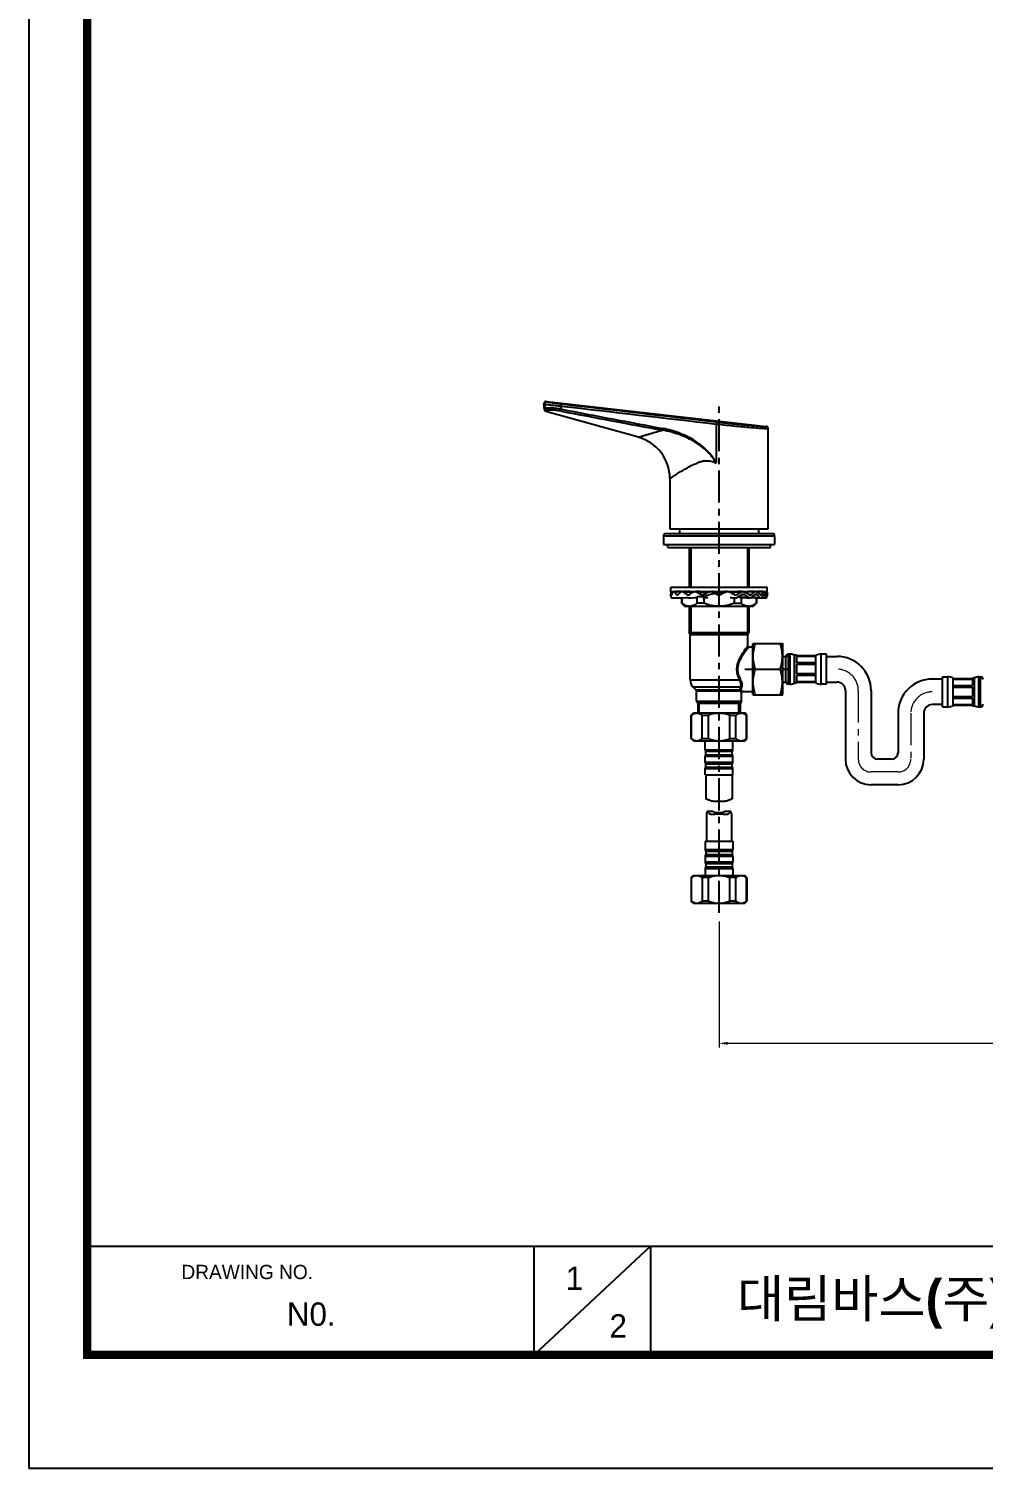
# Model space of a CAD drawing. Extents: x 0 to 1693, y 0 to 1240.
# Drawn here: x 0 to 446, y 0 to 673 of the extents above; entities that cross this region are included whole.
import ezdxf

# ---------------------------------------------------------------- set-up
doc = ezdxf.new("R2010")
doc.units = 0
doc.header["$LTSCALE"] = 40
doc.header["$MEASUREMENT"] = 0
doc.header["$PDMODE"] = 3
doc.header["$PDSIZE"] = -10
doc.linetypes.add('CENTER', pattern=[0.6, 0.375, -0.075, 0.075, -0.075])
doc.layers.get('0').update_dxf_attribs({"linetype": 'CONTINUOUS'})
doc.layers.get('DEFPOINTS').update_dxf_attribs({"linetype": 'CONTINUOUS'})
for name, color, linetype in [('DEF_LAYER_ASSEM_MEMBER', 7, 'CONTINUOUS'), ('DEF_LAYER_AXIS', 7, 'CONTINUOUS'), ('DEFAULT_1', 7, 'CENTER')]:
    doc.layers.add(name, color=color, linetype=linetype)
doc.styles.add('Daelim Dimension', font='')
doc.styles.get('Daelim Dimension').set_extended_font_data('나눔고딕')
doc.dimstyles.new('DEFAULT', dxfattribs={"dimscale": 2, "dimtxt": 2, "dimasz": 2, "dimexe": 0, "dimexo": 2, "dimgap": 1, "dimtad": 1, "dimdec": 1, "dimzin": 9, "dimdsep": 46, "dimtxsty": 'Daelim Dimension', "dimcen": 0.5, "dimclrd": 252, "dimclre": 252, "dimclrt": 3, "dimadec": 1, "dimazin": 0, "dimtfac": 1, "dimtdec": 1, "dimtix": 1, "dimtmove": 0, "dimatfit": 3, "dimfxl": 1, "dimtolj": 1, "dimtzin": 1, "dimlwd": 9, "dimlwe": 9, "dimarcsym": 0})

# ---------------------------------------------------------------- blocks, each defined once
blk = doc.blocks.new('*D4')
at = {"color": 5, "lineweight": 9, "ltscale": 0.5, "transparency": 16777216}
for p, q in [((322.69, 255.81), (322.69, 196.8)), ((642.69, 253.19), (642.69, 196.8)), ((326.69, 198.8), (638.69, 198.8))]:
    blk.add_line(p, q, dxfattribs=at)
at = {"color": 5, "ltscale": 0.5, "transparency": 16777216}
for points in [[(326.69, 199.47), (326.69, 198.13), (322.69, 198.8)], [(638.69, 199.47), (638.69, 198.13), (642.69, 198.8)]]:
    blk.add_solid(points, dxfattribs=at)
at = {"layer": 'DEFPOINTS', "color": 0, "ltscale": 0.5, "transparency": 16777216}
for p in [(322.69, 259.81), (642.69, 257.19), (642.69, 198.8)]:
    blk.add_point(p, dxfattribs=at)
at = {"color": 7, "ltscale": 0.5, "transparency": 16777216, "insert": (482.69, 211.7), "char_height": 10, "attachment_point": 2, "style": 'Daelim Dimension'}
blk.add_mtext('\\A1;350~400', dxfattribs=at)

msp = doc.modelspace()

# ---------------------------------------------------------------- linework, layer by layer
at = {"color": 2, "linetype": 'Continuous'}
for p, q in [((309.44, 430.76), (309.44, 412.26)), ((335.94, 430.76), (335.94, 412.26)), ((309.44, 410.26), (309.44, 410.15)), ((335.94, 410.26), (335.94, 410.15)), ((309.44, 403.26), (309.44, 390.36)), ((335.94, 403.26), (335.94, 390.36)), ((313.37, 353.36), (313.37, 357.86)), ((332.01, 353.36), (332.01, 357.86))]:
    msp.add_line(p, q, dxfattribs=at)
at = {"color": 7, "linetype": 'Continuous'}
for p, q in [((309.09, 390.46), (308.69, 391.05)), ((336.29, 390.46), (336.69, 391.05)), ((309.09, 390.46), (309.16, 390.31)), ((309.16, 390.31), (309.19, 390.15)), ((309.19, 368.93), (309.19, 390.15)), ((336.22, 390.31), (336.19, 390.15)), ((336.19, 384.86), (336.19, 390.15)), ((336.19, 384.83), (336.19, 384.86)), ((336.29, 390.46), (336.22, 390.31)), ((336.69, 384.36), (338.48, 384.36)), ((312.04, 364), (310.65, 365.39)), ((312.19, 358.9), (312.19, 363.65)), ((333.19, 358.9), (333.19, 362.86)), ((333.69, 363.36), (338.48, 363.36))]:
    msp.add_line(p, q, dxfattribs=at)
at = {"color": 9, "linetype": 'Continuous'}
for p, q in [((336.29, 390.46), (309.09, 390.46)), ((309.19, 390.15), (336.19, 390.15)), ((336.16, 384.82), (336.19, 384.86)), ((309.19, 368.93), (332.3, 368.93)), ((332.89, 365.39), (310.65, 365.39)), ((332.57, 364), (312.04, 364)), ((332.9, 364.11), (333.69, 363.36)), ((312.19, 363.65), (332.43, 363.65)), ((333.19, 362.86), (332.43, 363.65))]:
    msp.add_line(p, q, dxfattribs=at)
at = {"ltscale": 0.5}
for p, q in [((403.38, 331.75), (396.8, 331.75)), ((406.38, 319.75), (393.8, 319.75))]:
    msp.add_line(p, q, dxfattribs=at)
at = {"color": 5}
msp.add_line((27.22, 103.91), (1390.1, 103.91), dxfattribs=at)
at = {"color": 5, "ltscale": 40}
for p, q in [((236.13, 103.91), (236.13, 52.91)), ((236.13, 103.91), (236.13, 52.91)), ((290.71, 103.91), (236.13, 52.91)), ((290.71, 103.91), (236.13, 52.91)), ((290.71, 103.91), (290.71, 52.91)), ((290.71, 103.91), (290.71, 52.91))]:
    msp.add_line(p, q, dxfattribs=at)
at = {"ltscale": 0.5}
msp.add_lwpolyline([(0, 0), (1692.6, 0), (1692.6, 1240.2), (0, 1240.2)], close=True, dxfattribs=at)
at = {"color": 5, "linetype": 'ByBlock', "lineweight": 200, "const_width": 3.9}
msp.add_lwpolyline([(27.22, 53.1), (1665.22, 53.1), (1665.22, 1211.4), (27.22, 1211.4)], close=True, dxfattribs=at)
at = {"color": 7, "linetype": 'Continuous'}
for points in [[(336.69, 384.36), (336.5, 384.39), (336.35, 384.5), (336.23, 384.65), (336.19, 384.83)], [(333.19, 362.86), (333.23, 363.04), (333.33, 363.2), (333.48, 363.31), (333.66, 363.36), (333.69, 363.36)]]:
    msp.add_lwpolyline(points, dxfattribs=at)
for centre, radius, start, end in [((314.19, 368.93), 5, 180, 225), ((311.69, 363.65), 0.5, 0, 45)]:
    msp.add_arc(centre, radius, start, end, dxfattribs=at)
at = {"ltscale": 0.5}
for centre, radius, start, end in [((393.8, 331.75), 12, 180, 270), ((396.8, 334.75), 3, 180, 270), ((403.38, 334.75), 3, 270, 0), ((406.38, 331.75), 12, 270, 0)]:
    msp.add_arc(centre, radius, start, end, dxfattribs=at)
at = {"color": 9, "linetype": 'Continuous'}
for points, start_tangent, end_tangent in [([(332.3, 368.93), (331.78, 370.12), (331.37, 371.4), (331.11, 372.75), (331.05, 374.14), (331.19, 375.51), (331.52, 376.84), (332.52, 379.24), (333.7, 381.3), (334.83, 382.99), (336.16, 384.82)], (-0.424204, 0.905567), (0.603675, 0.797231)), ([(336.69, 384.36), (336.67, 384.33), (336.65, 384.3), (336.61, 384.26), (336.52, 384.15), (336.39, 383.99), (336.23, 383.79), (336.03, 383.55), (335.57, 382.95), (335.02, 382.23), (334.41, 381.4), (333.78, 380.47), (333.14, 379.44), (331.99, 377.1), (331.37, 374.41), (331.4, 373.01), (331.66, 371.64), (332.65, 369.15)], (-0.505743, -0.862684), (0.460093, -0.887871)), ([(332.65, 369.15), (332.55, 369.11), (332.3, 368.93)], (-0.929968, -0.367642), (-0.706215, -0.707998)), ([(332.89, 365.39), (333.02, 366.15), (332.96, 367.02), (332.3, 368.93)], (0.295706, 0.955279), (-0.461744, 0.887013)), ([(332.43, 363.65), (332.59, 363.96), (332.9, 364.11)], (0.13766, 0.99048), (0.990479, 0.137665)), ([(332.57, 364), (332.47, 363.84), (332.43, 363.65)], (-0.680194, -0.733032), (0, -1)), ([(332.57, 364), (332.61, 364.29), (332.89, 365.39)], (0.104315, 0.994544), (0.334218, 0.942496)), ([(332.9, 364.11), (332.81, 364.11), (332.57, 364)], (-0.999942, 0.010791), (-0.782034, -0.623235)), ([(332.65, 369.15), (333.08, 368.13), (333.32, 367.15), (333.19, 365.44)], (0.460098, -0.887868), (-0.335601, -0.942004)), ([(332.89, 365.39), (332.96, 365.42), (333.19, 365.44)], (0.890573, 0.454841), (0.992694, -0.120658)), ([(333.19, 365.44), (333.07, 365.06), (332.9, 364.11)], (-0.335659, -0.941984), (-0.081096, -0.996706))]:
    msp.add_spline(points, degree=3, dxfattribs=dict(at, start_tangent=start_tangent, end_tangent=end_tangent))
at = {"layer": 'DEF_LAYER_ASSEM_MEMBER', "color": 9, "linetype": 'Continuous'}
for p, q in [((241.91, 499.12), (242.36, 498.94)), ((240.81, 498.04), (241.26, 497.86)), ((241.44, 495.8), (241.05, 495.23)), ((241.44, 495.8), (241.26, 497.86)), ((242.19, 494.92), (241.78, 494.35)), ((249.01, 495.52), (248.88, 496.99)), ((321.37, 488.56), (321.36, 470.31)), ((313.35, 470.61), (313.37, 470.62)), ((296.69, 436.26), (348.69, 436.26)), ((300.46, 408.66), (300.53, 408.66)), ((300.53, 408.66), (300.61, 408.66)), ((303, 408.66), (303.2, 408.66)), ((303.2, 408.66), (303.41, 408.67)), ((307.92, 408.66), (308.23, 408.67)), ((308.23, 408.67), (308.54, 408.68)), ((315.37, 408.7), (315.38, 408.7)), ((330.01, 408.7), (330, 408.7)), ((333.58, 408.83), (333.93, 408.84)), ((333.93, 408.84), (334.29, 408.86)), ((337.15, 408.67), (336.84, 408.68)), ((337.46, 408.66), (337.15, 408.67)), ((339.66, 408.84), (339.92, 408.85)), ((339.92, 408.85), (340.19, 408.86)), ((342.18, 408.66), (341.97, 408.67)), ((342.38, 408.66), (342.18, 408.66)), ((343.69, 408.85), (343.83, 408.85)), ((343.83, 408.85), (343.97, 408.86)), ((344.85, 408.66), (344.77, 408.66)), ((344.92, 408.66), (344.85, 408.66)), ((355.18, 366.86), (355.18, 380.86)), ((356.02, 366.86), (356.02, 380.86)), ((370.48, 366.86), (370.48, 380.86)), ((429.69, 356.26), (429.69, 370.26)), ((444.15, 356.26), (444.15, 370.26)), ((444.99, 356.26), (444.99, 370.26)), ((316.19, 336.15), (329.19, 336.15)), ((316.19, 333.11), (329.19, 333.11)), ((316.19, 330.35), (329.19, 330.35)), ((316.43, 335.5), (328.95, 335.5)), ((316.43, 333.76), (328.95, 333.76)), ((316.19, 327.31), (329.19, 327.31)), ((316.43, 329.7), (328.95, 329.7)), ((316.43, 327.96), (328.95, 327.96)), ((316.19, 289.46), (329.19, 289.46)), ((316.19, 286.42), (329.19, 286.42)), ((316.19, 283.66), (329.19, 283.66)), ((316.43, 288.81), (328.95, 288.81)), ((316.43, 287.07), (328.95, 287.07)), ((316.43, 283.01), (328.95, 283.01)), ((316.19, 280.62), (329.19, 280.62)), ((316.43, 281.27), (328.95, 281.27))]:
    msp.add_line(p, q, dxfattribs=at)
at = {"layer": 'DEF_LAYER_ASSEM_MEMBER', "color": 7, "linetype": 'Continuous'}
for p, q in [((241.97, 499.11), (344.8, 487.39)), ((241.05, 495.23), (240.81, 498.01)), ((285.03, 482.36), (241.78, 494.35)), ((345.69, 439.56), (345.69, 486.4)), ((299.69, 463.09), (299.69, 439.56)), ((299.69, 439.56), (345.69, 439.56)), ((304.19, 439.56), (304.19, 437.26)), ((341.19, 439.56), (341.19, 437.26)), ((296.69, 436.26), (296.69, 432.26)), ((296.69, 432.26), (348.69, 432.26)), ((347.69, 437.26), (297.69, 437.26)), ((298.69, 430.76), (298.69, 432.26)), ((346.69, 430.76), (346.69, 432.26)), ((348.69, 436.26), (348.69, 432.26)), ((298.69, 430.76), (346.69, 430.76)), ((300.19, 410.27), (300.19, 412.26)), ((300.19, 412.26), (345.19, 412.26)), ((345.19, 410.27), (345.19, 412.26)), ((300.19, 410.27), (300.19, 410.26)), ((300.19, 410.26), (345.19, 410.26)), ((300.19, 410.26), (300.19, 410.25)), ((300.19, 410.1), (300.19, 408.95)), ((300.19, 408.95), (300.19, 408.94)), ((300.19, 408.94), (300.19, 408.91)), ((301.48, 410.24), (301.33, 410.25)), ((305.19, 407.29), (305.19, 404.76)), ((305.19, 404.76), (306.69, 403.26)), ((305.29, 404.76), (305.19, 404.76)), ((305.29, 407.29), (305.29, 404.76)), ((307.27, 410.23), (305.87, 410.26)), ((312.38, 407.76), (312.38, 404.76)), ((315.6, 407.76), (312.38, 407.76)), ((315.6, 404.76), (312.38, 404.76)), ((315.6, 407.76), (315.6, 404.76)), ((316.34, 409.17), (316.23, 409.26)), ((316.5, 409.26), (316.24, 409.26)), ((319.86, 410.14), (319.36, 410.21)), ((320.26, 410.06), (319.86, 410.14)), ((323.8, 409.26), (321.57, 409.26)), ((322.16, 408.83), (321.57, 409.26)), ((323.81, 409.26), (323.22, 408.83)), ((326.43, 410.26), (326.02, 410.21)), ((329.14, 409.26), (328.88, 409.26)), ((329.14, 409.26), (329.04, 409.17)), ((329.78, 407.28), (329.78, 404.76)), ((329.78, 404.76), (333, 404.76)), ((331.65, 407.76), (333, 407.76)), ((333, 407.76), (333, 404.76)), ((335.6, 407.29), (337.13, 407.25)), ((339.51, 410.26), (338.11, 410.23)), ((340.19, 404.76), (338.69, 403.26)), ((340.09, 407.29), (340.09, 404.76)), ((340.09, 404.76), (340.19, 404.76)), ((340.11, 407.29), (342.17, 407.25)), ((340.19, 407.29), (340.19, 404.76)), ((341.63, 410.23), (340.35, 410.19)), ((343.33, 410.26), (341.63, 410.23)), ((342.35, 407.29), (342.57, 407.29)), ((342.51, 407.29), (344.85, 407.25)), ((345.18, 410.1), (345.19, 410.26)), ((345.19, 410.26), (345.19, 410.27)), ((345.19, 410.1), (345.19, 408.95)), ((345.19, 408.86), (345.19, 408.95)), ((338.69, 403.26), (306.69, 403.26)), ((338.48, 385.63), (338.61, 385.86)), ((338.48, 362.08), (338.48, 385.63)), ((338.61, 385.86), (352.35, 385.86)), ((352.35, 385.86), (352.48, 385.63)), ((352.48, 362.08), (352.48, 385.63)), ((352.48, 379.86), (353.98, 379.86)), ((353.98, 367.86), (353.98, 379.86)), ((356.02, 380.86), (355.18, 380.86)), ((357.98, 367.26), (357.98, 380.46)), ((358.98, 380.46), (357.98, 380.46)), ((358.98, 380.46), (358.98, 380.11)), ((367.98, 380.11), (358.98, 380.11)), ((358.98, 379.78), (358.98, 376.77)), ((367.98, 379.78), (358.98, 379.78)), ((367.98, 367.26), (367.98, 380.46)), ((372.98, 380.86), (370.48, 380.86)), ((372.98, 366.86), (372.98, 380.86)), ((372.98, 379.86), (377.8, 379.86)), ((339.68, 373.86), (351.28, 373.86)), ((367.98, 376.77), (358.98, 376.77)), ((358.98, 375.98), (358.98, 371.74)), ((367.98, 375.98), (358.98, 375.98)), ((367.98, 371.74), (358.98, 371.74)), ((358.98, 370.93), (358.98, 367.94)), ((367.98, 370.93), (358.98, 370.93)), ((352.48, 367.86), (353.98, 367.86)), ((356.02, 366.86), (355.18, 366.86)), ((358.98, 367.26), (357.98, 367.26)), ((367.98, 367.94), (358.98, 367.94)), ((358.98, 367.61), (358.98, 367.26)), ((367.98, 367.61), (358.98, 367.61)), ((372.98, 366.86), (370.48, 366.86)), ((372.98, 367.86), (377.8, 367.86)), ((381.8, 363.86), (381.8, 331.75)), ((393.8, 363.86), (393.8, 334.75)), ((427.19, 369.26), (422.38, 369.26)), ((427.19, 356.26), (427.19, 370.26)), ((427.19, 370.26), (429.69, 370.26)), ((432.19, 356.66), (432.19, 369.86)), ((432.19, 369.51), (441.19, 369.51)), ((432.19, 369.18), (441.19, 369.18)), ((432.19, 366.17), (441.19, 366.17)), ((432.19, 365.38), (441.19, 365.38)), ((441.19, 369.86), (441.19, 369.51)), ((441.19, 369.86), (442.19, 369.86)), ((441.19, 369.18), (441.19, 366.17)), ((441.19, 365.38), (441.19, 361.14)), ((442.19, 356.66), (442.19, 369.86)), ((444.15, 370.26), (444.99, 370.26)), ((338.48, 362.08), (338.61, 361.86)), ((338.61, 361.86), (352.35, 361.86)), ((352.35, 361.86), (352.48, 362.08)), ((427.19, 357.26), (422.38, 357.26)), ((432.19, 361.14), (441.19, 361.14)), ((432.19, 360.33), (441.19, 360.33)), ((432.19, 357.34), (441.19, 357.34)), ((432.19, 357.01), (441.19, 357.01)), ((441.19, 360.33), (441.19, 357.34)), ((441.19, 357.01), (441.19, 356.66)), ((309.69, 352.36), (310.69, 353.36)), ((309.69, 341.36), (309.69, 352.36)), ((309.69, 352.36), (309.8, 352.36)), ((309.8, 341.36), (309.8, 352.36)), ((310.69, 353.36), (334.69, 353.36)), ((314.8, 341.36), (314.8, 352.36)), ((314.8, 352.36), (317.69, 352.36)), ((317.69, 341.36), (317.69, 352.36)), ((327.69, 341.36), (327.69, 352.36)), ((327.69, 352.36), (330.58, 352.36)), ((330.58, 341.36), (330.58, 352.36)), ((335.69, 352.36), (334.69, 353.36)), ((335.58, 341.36), (335.58, 352.36)), ((335.58, 352.36), (335.69, 352.36)), ((335.69, 341.36), (335.69, 352.36)), ((406.38, 353.26), (406.38, 334.75)), ((418.38, 353.26), (418.38, 331.75)), ((427.19, 356.26), (429.69, 356.26)), ((441.19, 356.66), (442.19, 356.66)), ((444.15, 356.26), (444.99, 356.26)), ((310.69, 340.36), (309.69, 341.36)), ((309.69, 341.36), (309.8, 341.36)), ((310.69, 340.36), (334.69, 340.36)), ((314.8, 341.36), (317.69, 341.36)), ((316.19, 336.15), (316.19, 340.36)), ((327.69, 341.36), (330.58, 341.36)), ((329.19, 336.15), (329.19, 340.36)), ((334.69, 340.36), (335.69, 341.36)), ((335.58, 341.36), (335.69, 341.36)), ((316.19, 330.35), (316.19, 333.11)), ((316.49, 335.43), (316.43, 335.5)), ((316.43, 333.76), (316.49, 333.83)), ((316.49, 333.83), (316.49, 335.43)), ((316.49, 335.43), (328.89, 335.43)), ((316.49, 333.83), (328.89, 333.83)), ((328.89, 335.43), (328.95, 335.5)), ((328.89, 333.83), (328.89, 335.43)), ((328.95, 333.76), (328.89, 333.83)), ((329.19, 330.35), (329.19, 333.11)), ((316.19, 324.36), (316.19, 327.31)), ((316.19, 324.36), (329.19, 324.36)), ((316.49, 329.63), (316.43, 329.7)), ((316.43, 327.96), (316.49, 328.03)), ((316.49, 328.03), (316.49, 329.63)), ((316.49, 329.63), (328.89, 329.63)), ((316.49, 328.03), (328.89, 328.03)), ((316.59, 324.36), (316.59, 313.24)), ((328.79, 324.36), (328.79, 313.24)), ((328.89, 329.63), (328.95, 329.7)), ((328.89, 328.03), (328.89, 329.63)), ((328.95, 327.96), (328.89, 328.03)), ((329.19, 324.36), (329.19, 327.31)), ((317.04, 313.06), (317.29, 313.06)), ((328.09, 313.06), (328.34, 313.06)), ((316.79, 306.2), (316.79, 293.36)), ((319.95, 307.24), (317.27, 307.24)), ((324.05, 306.66), (321.33, 306.66)), ((322.14, 306.66), (323.23, 306.66)), ((328.11, 307.24), (325.43, 307.24)), ((328.59, 306.2), (328.59, 293.36)), ((316.19, 293.36), (316.19, 289.46)), ((316.19, 293.36), (329.19, 293.36)), ((329.19, 293.36), (329.19, 289.46)), ((316.19, 286.42), (316.19, 283.66)), ((316.43, 288.81), (316.49, 288.74)), ((316.49, 287.14), (316.43, 287.07)), ((316.43, 283.01), (316.49, 282.94)), ((316.49, 288.74), (316.49, 287.14)), ((316.49, 288.74), (328.89, 288.74)), ((316.49, 287.14), (328.89, 287.14)), ((316.49, 282.94), (316.49, 281.34)), ((316.49, 282.94), (328.89, 282.94)), ((328.95, 288.81), (328.89, 288.74)), ((328.89, 288.74), (328.89, 287.14)), ((328.89, 287.14), (328.95, 287.07)), ((328.95, 283.01), (328.89, 282.94)), ((328.89, 282.94), (328.89, 281.34)), ((329.19, 286.42), (329.19, 283.66)), ((309.69, 276.36), (310.69, 277.36)), ((309.69, 276.36), (309.69, 265.36)), ((309.8, 276.36), (309.69, 276.36)), ((309.8, 265.36), (309.8, 276.36)), ((310.69, 277.36), (334.69, 277.36)), ((314.8, 276.36), (314.8, 265.36)), ((317.69, 276.36), (314.8, 276.36)), ((316.19, 280.62), (316.19, 277.36)), ((316.49, 281.34), (316.43, 281.27)), ((316.49, 281.34), (328.89, 281.34)), ((317.69, 265.36), (317.69, 276.36)), ((330.58, 276.36), (327.69, 276.36)), ((327.69, 265.36), (327.69, 276.36)), ((328.89, 281.34), (328.95, 281.27)), ((329.19, 280.62), (329.19, 277.36)), ((330.58, 265.36), (330.58, 276.36)), ((335.69, 276.36), (334.69, 277.36)), ((335.69, 276.36), (335.58, 276.36)), ((335.58, 265.36), (335.58, 276.36)), ((335.69, 276.36), (335.69, 265.36)), ((310.69, 264.36), (309.69, 265.36)), ((309.8, 265.36), (309.69, 265.36)), ((310.69, 264.36), (334.69, 264.36)), ((317.69, 265.36), (314.8, 265.36)), ((330.58, 265.36), (327.69, 265.36)), ((334.69, 264.36), (335.69, 265.36)), ((335.69, 265.36), (335.58, 265.36))]:
    msp.add_line(p, q, dxfattribs=at)
for points in [[(345.69, 486.4), (345.66, 486.66), (345.52, 486.95), (345.31, 487.18), (345.05, 487.33), (344.8, 487.39)], [(300.53, 407.25), (302.87, 407.29), (303.21, 407.3)], [(300.53, 407.25), (302.81, 407.29), (302.83, 407.29)], [(305.17, 410.19), (303.75, 410.23), (302.05, 410.26)], [(303.21, 407.25), (305.27, 407.29), (307.37, 407.35), (308.24, 407.39)], [(310.58, 410.1), (309.13, 410.16), (307.27, 410.23)], [(308.25, 407.25), (309.78, 407.29), (311.35, 407.35), (312.56, 407.42)], [(314.86, 410.1), (313.89, 410.16), (312.66, 410.22), (312.04, 410.25)], [(315.05, 407.25), (315.89, 407.29), (316.75, 407.36), (317.42, 407.42)], [(326.02, 410.21), (325.52, 410.14), (325.12, 410.06)], [(327.96, 407.42), (328.63, 407.36), (329.49, 407.29), (330.33, 407.25)], [(333.34, 410.25), (332.72, 410.22), (331.49, 410.16), (330.52, 410.1)], [(332.82, 407.42), (334.03, 407.35), (335.6, 407.29)], [(338.11, 410.23), (336.24, 410.16), (334.8, 410.1)], [(337.67, 407.37), (338.01, 407.35), (340.11, 407.29)]]:
    msp.add_lwpolyline(points, dxfattribs=at)
for centre, radius, start, end in [((241.8, 498.12), 1, 83.5, 185), ((242.05, 495.32), 1, 184.99991, 254.49996), ((279.69, 463.09), 20, 360, 74.5), ((297.69, 436.26), 1, 90, 180), ((347.69, 436.26), 1, 0, 90), ((277.62, 408.76), 22.62, 3.39694, 3.76474), ((277.68, 408.05), 22.52, 2.0408, 2.1783), ((301.55, 410.09), 0.175, 89.06865, 98.41773), ((301.55, 410.09), 0.181, 80.29581, 89.0027), ((305.45, 409.65), 0.617, 88.84611, 93.93055), ((305.45, 409.64), 0.627, 84.33, 88.83808), ((311.44, 409.15), 1.12, 88.23524, 93.61259), ((311.44, 409.14), 1.13, 85.19051, 88.23348), ((369.87, 510.23), 115.63, 239.98637, 241.45081), ((413.37, 226.54), 206.8, 117.4269, 118.28397), ((365.32, 471.28), 79.09, 230.9914, 231.63804), ((318.78, 408.81), 1.46, 84.94179, 93.1661), ((318.78, 408.81), 1.46, 84.01267, 84.94165), ((627.63, 1009.32), 673.82, 242.7835, 243.05346), ((574.89, 758.79), 431.68, 233.94214, 234.06814), ((322.69, 393.21), 16.05, 90.01043, 93.64505), ((322.69, 409.46), 0.9, 243.00502, 296.99498), ((322.69, 393.21), 16.05, 86.35404, 89.98961), ((-75.07, 1190.86), 877.71, 296.97789, 297.18515), ((70.49, 758.79), 431.68, 305.93186, 306.05786), ((326.6, 408.81), 1.46, 95.05769, 95.98706), ((326.6, 408.81), 1.46, 86.83379, 95.05754), ((222.87, 209.26), 226.36, 61.75304, 62.53608), ((280.06, 471.28), 79.09, 308.36196, 309.0086), ((271.53, 517.32), 123.76, 298.59729, 299.96553), ((277.65, 505.04), 111.26, 298.66179, 300.17714), ((300.62, 372.75), 47.1, 47.91029, 48.31244), ((333.94, 409.14), 1.13, 91.7658, 94.80907), ((333.94, 409.15), 1.12, 86.38728, 91.76404), ((339.93, 409.64), 0.627, 91.16095, 95.66938), ((339.93, 409.65), 0.617, 86.06867, 91.15292), ((343.83, 410.09), 0.181, 90.99548, 99.70299), ((343.83, 410.09), 0.175, 81.58089, 90.92952), ((308.83, 407.24), 3.99, 267.95569, 269.99845), ((336.55, 407.22), 3.97, 270.00195, 272.03781), ((355.18, 379.66), 1.2, 90, 180), ((356.02, 375.86), 5, 66.92608, 90), ((370.48, 372.86), 8, 90, 108.19487), ((377.8, 363.86), 16, 0, 90), ((355.18, 368.06), 1.2, 180, 270), ((356.02, 371.86), 5, 270, 293.07392), ((370.48, 374.86), 8, 251.80513, 270), ((377.8, 363.86), 4, 0, 90), ((422.38, 353.26), 16, 90, 180), ((429.69, 362.26), 8, 71.80513, 90), ((444.15, 365.26), 5, 90, 113.07392), ((444.99, 369.06), 1.2, 0, 90), ((422.38, 353.26), 4, 90, 180), ((444.99, 357.46), 1.2, 270, 0), ((429.69, 364.26), 8, 270, 288.19487), ((444.15, 361.26), 5, 246.92608, 270), ((317.19, 336.15), 1, 180, 220.60129), ((317.19, 333.11), 1, 139.39871, 180), ((317.19, 330.35), 1, 180, 220.60129), ((328.19, 336.15), 1, 319.39871, 0), ((328.19, 333.11), 1, 0, 40.60129), ((328.19, 330.35), 1, 319.39871, 0), ((317.19, 327.31), 1, 139.39871, 180), ((328.19, 327.31), 1, 0, 40.60129), ((322.69, 314.8), 2.85, 269.80891, 269.99997), ((322.69, 314.8), 2.85, 270.00003, 270.19208), ((322.69, 286.12), 20.38, 89.99094, 92.11821), ((322.7, 286.6), 19.91, 87.85765, 90.03446), ((317.19, 289.46), 1, 180, 220.60129), ((317.19, 286.42), 1, 139.39871, 180), ((317.19, 283.66), 1, 180, 220.60129), ((328.19, 289.46), 1, 319.39871, 0), ((328.19, 286.42), 1, 0, 40.60129), ((328.19, 283.66), 1, 319.39871, 0), ((317.19, 280.62), 1, 139.39871, 180), ((328.19, 280.62), 1, 0, 40.60129)]:
    msp.add_arc(centre, radius, start, end, dxfattribs=at)
at = {"layer": 'DEF_LAYER_ASSEM_MEMBER', "color": 9, "linetype": 'Continuous'}
for centre, radius, start, end in [((2337.43, 11471.45), 11173.8, 259.227125, 259.475248), ((3343.86, 16569.57), 16369.27, 259.101794, 259.271218), ((321.07, 447.78), 24.1, 110.72065, 111.01044), ((320.6, 449.03), 22.77, 109.66744, 110.72803), ((319.97, 450.79), 20.9, 108.48031, 109.66761), ((319.54, 452.08), 19.54, 107.80321, 108.40075), ((319.2, 453.16), 18.41, 106.69111, 107.80777), ((318.89, 454.19), 17.33, 105.83838, 106.6877), ((318.69, 454.88), 16.61, 105.27759, 105.83665), ((318.48, 455.63), 15.83, 104.26912, 105.28088), ((318.26, 456.53), 14.91, 103.08955, 104.27003), ((317.99, 457.68), 13.73, 101.03211, 103.10128), ((317.82, 458.57), 12.82, 100.17201, 101.01679), ((317.64, 459.55), 11.82, 97.15034, 100.20038), ((292.26, 121.73), 288.48, 88.20403, 88.42329), ((295.57, 192.03), 218.16, 87.55292, 88.3677), ((312.1, 458.66), 50.07, 272.88034, 273.33595), ((312.58, 450.26), 41.65, 273.33738, 273.82901), ((318.58, 402.45), 7.7, 76.59268, 77.56734), ((326.8, 402.45), 7.7, 102.43363, 103.40731), ((332.79, 450.26), 41.65, 266.17099, 266.66267), ((333.28, 458.66), 50.07, 266.66409, 267.11966), ((349.8, 192.03), 218.16, 91.6323, 92.44708), ((351.89, 666.71), 259.4, 267.9402, 268.4156), ((353.12, 121.73), 288.48, 91.57671, 91.79597)]:
    msp.add_arc(centre, radius, start, end, dxfattribs=at)
for points, start_tangent, end_tangent in [([(242.36, 498.94), (241.93, 498.89), (241.56, 498.66), (241.32, 498.29), (241.26, 497.86)], (-0.993786, 0.111311), (0.084229, -0.996446)), ([(242.36, 498.94), (242.44, 498.91), (242.58, 498.88), (243.02, 498.8), (243.67, 498.69), (244.5, 498.57), (245.49, 498.43), (246.6, 498.28), (249.05, 497.98)], (0.927782, -0.373123), (0.993338, -0.11524)), ([(241.26, 497.86), (241.35, 497.83), (241.5, 497.8), (242, 497.73), (242.74, 497.63), (243.69, 497.52), (244.81, 497.39), (246.08, 497.26), (248.88, 496.99)], (0.948092, -0.317995), (0.995895, -0.090518)), ([(249.01, 495.52), (247.59, 495.72), (246.22, 495.87), (244.96, 495.96), (243.83, 496.01), (242.88, 496.02), (242.16, 495.98), (241.67, 495.91), (241.52, 495.86), (241.44, 495.8)], (-0.987703, 0.156345), (-0.602425, -0.798176)), ([(242.19, 494.92), (241.68, 495.24), (241.44, 495.8)], (-0.969805, 0.243883), (-0.094407, 0.995534)), ([(248.87, 494.57), (246.42, 494.94), (245.3, 495.05), (244.31, 495.11), (243.48, 495.12), (242.83, 495.1), (242.4, 495.03), (242.27, 494.98), (242.19, 494.92)], (-0.982313, 0.187246), (-0.580877, -0.813991)), ([(248.87, 494.57), (248.88, 494.7), (248.9, 494.92), (249.01, 495.52)], (-0.040402, 0.999184), (0.188591, 0.982056)), ([(249.05, 497.98), (249.04, 497.96), (249.02, 497.9), (249, 497.81), (248.98, 497.68), (248.95, 497.53), (248.93, 497.36), (248.88, 496.99)], (-0.903521, -0.428544), (-0.114856, -0.993382)), ([(248.88, 496.99), (321.37, 488.56)], (0.993339, -0.115232), (0.993283, -0.11571)), ([(249.05, 497.98), (321.54, 489.56)], (0.993338, -0.115236), (0.993282, -0.115715)), ([(285.03, 482.36), (285.05, 482.36), (285.08, 482.38), (285.15, 482.4), (285.23, 482.42), (285.34, 482.46), (285.47, 482.51), (285.81, 482.62), (286.25, 482.76), (286.78, 482.93), (287.4, 483.13), (288.11, 483.35), (289.77, 483.85), (291.73, 484.42), (293.96, 485.03), (296.42, 485.63)], (0.709973, 0.704228), (0.974209, 0.225649)), ([(296.42, 485.63), (296.44, 485.79), (296.55, 486.44)], (0.102212, 0.994763), (0.185691, 0.982608)), ([(321.36, 470.31), (320.88, 471.12), (320.36, 471.92), (319.82, 472.69), (319.24, 473.44), (318.01, 474.87), (316.68, 476.21), (313.77, 478.61), (310.59, 480.65), (303.72, 483.75), (296.42, 485.63)], (-0.480008, 0.877264), (-0.98561, 0.169033)), ([(321.36, 470.31), (310.78, 481.09), (307.42, 482.9), (303.9, 484.39), (296.55, 486.44)], (-0.448877, 0.893593), (-0.982494, 0.186295)), ([(321.54, 489.56), (321.52, 489.53), (321.51, 489.47), (321.48, 489.38), (321.46, 489.25), (321.44, 489.1), (321.41, 488.94), (321.37, 488.56)], (-0.856867, -0.515537), (-0.115331, -0.993327)), ([(321.37, 488.56), (330.54, 487.62), (334.74, 487.24), (338.45, 486.93), (341.52, 486.69), (343.8, 486.53), (344.62, 486.47), (345.21, 486.43), (345.57, 486.41), (345.69, 486.4)], (0.993849, -0.110746), (0.999443, -0.033378)), ([(321.54, 489.56), (330.32, 488.61), (337.89, 487.92), (340.82, 487.69), (343, 487.52), (344.35, 487.43), (344.8, 487.39)], (0.993282, -0.115717), (0.998072, -0.062067)), ([(299.69, 463.09), (299.7, 463.1), (299.75, 463.13), (299.83, 463.18), (299.93, 463.25), (300.23, 463.44), (300.64, 463.71), (301.16, 464.05), (301.78, 464.45), (302.5, 464.91), (303.31, 465.42), (305.17, 466.56), (307.32, 467.81), (309.74, 469.09), (312.43, 470.28)], (0.944972, 0.32715), (0.933518, 0.358529)), ([(316.17, 471.28), (318.82, 471.24), (321.36, 470.31)], (0.992291, 0.123928), (0.867437, -0.497547)), ([(305.9, 410.1), (307.04, 410.06), (310.46, 409.87)], (0.999377, -0.035279), (0.997276, -0.073767)), ([(312.03, 410.1), (312.9, 410.05), (315.54, 409.82)], (0.9986, -0.052901), (0.99237, -0.123296)), ([(319.45, 410.1), (319.65, 410.08), (320.24, 409.97)], (0.990359, -0.138524), (0.976529, -0.215385)), ([(320.37, 409.94), (320.7, 409.85), (320.81, 409.82)], (0.972724, -0.231965), (0.953616, -0.301026)), ([(322.28, 408.66), (322.26, 408.69), (322.16, 408.83)], (-0.655735, 0.754991), (-0.479857, 0.877347)), ([(323.1, 408.66), (323.12, 408.69), (323.22, 408.83)], (0.655735, 0.754991), (0.479857, 0.877347)), ([(325.01, 409.94), (324.68, 409.85), (324.57, 409.82)], (-0.972724, -0.231965), (-0.953616, -0.301027)), ([(325.92, 410.1), (325.73, 410.08), (325.14, 409.97)], (-0.990359, -0.138524), (-0.976526, -0.215401)), ([(333.35, 410.1), (332.48, 410.05), (329.84, 409.82)], (-0.9986, -0.052901), (-0.99237, -0.123296)), ([(332.19, 407.7), (333.3, 407.6), (336.62, 407.41)], (0.995189, -0.097971), (0.999131, -0.041689)), ([(339.48, 410.1), (338.34, 410.06), (334.92, 409.87)], (-0.999377, -0.035279), (-0.997276, -0.073767)), ([(337.9, 407.57), (338.89, 407.53), (341.83, 407.41)], (0.998507, -0.054618), (0.999507, -0.031403))]:
    msp.add_spline(points, degree=3, dxfattribs=dict(at, start_tangent=start_tangent, end_tangent=end_tangent))
at = {"layer": 'DEF_LAYER_ASSEM_MEMBER', "color": 7, "linetype": 'Continuous'}
for points, start_tangent, end_tangent in [([(300.42, 407.41), (300.33, 407.77), (300.19, 408.86)], (-0.271704, 0.962381), (-0.035615, 0.999366)), ([(300.2, 410.1), (300.23, 409.74), (300.46, 408.66)], (0.059274, -0.998242), (0.292436, -0.956285)), ([(300.42, 407.41), (300.47, 407.29), (300.53, 407.25)], (0.271704, -0.962381), (0.999877, 0.015674)), ([(300.46, 408.66), (300.5, 408.59), (300.53, 408.56)], (0.292436, -0.956285), (0.999956, 0.009418)), ([(300.53, 408.56), (300.57, 408.59), (300.61, 408.66)], (0.999956, 0.009418), (0.351941, 0.936022)), ([(300.61, 408.66), (300.75, 409.02), (301.32, 410.1)], (0.351941, 0.936022), (0.524137, 0.851634)), ([(301.32, 410.1), (301.37, 410.17), (301.52, 410.27)], (0.524137, 0.851634), (0.98921, 0.146506)), ([(301.58, 410.26), (301.63, 410.25), (301.79, 410.1)], (0.985822, -0.167796), (0.588051, -0.808824)), ([(301.79, 410.1), (302.06, 409.74), (303, 408.66)], (0.588051, -0.808824), (0.689024, -0.724738)), ([(303, 408.66), (303.05, 408.62), (303.21, 408.56)], (0.689024, -0.724738), (0.999943, 0.010693)), ([(303.21, 408.56), (303.26, 408.57), (303.41, 408.66)], (0.999943, 0.010693), (0.711467, 0.70272)), ([(303.41, 408.66), (303.79, 409.02), (305.02, 410.1)], (0.711467, 0.70272), (0.772382, 0.635159)), ([(305.02, 410.1), (305.12, 410.17), (305.41, 410.27)], (0.772382, 0.635159), (0.997643, 0.068619)), ([(308.69, 403.26), (307.82, 403.39), (306.96, 403.69), (306.11, 404.16), (305.29, 404.76)], (-0.999364, 0.035648), (-0.777011, 0.629487)), ([(305.52, 410.26), (305.61, 410.25), (305.9, 410.1)], (0.995121, -0.098662), (0.794207, -0.607648)), ([(305.9, 410.1), (306.38, 409.74), (307.92, 408.66)], (0.794207, -0.607648), (0.828759, -0.559606)), ([(307.92, 408.66), (307.99, 408.62), (308.23, 408.56)], (0.828759, -0.559606), (0.999896, 0.014392)), ([(308.23, 408.56), (308.31, 408.57), (308.54, 408.66)], (0.999896, 0.014392), (0.836538, 0.547909)), ([(308.54, 408.66), (309.1, 409.02), (310.86, 410.1)], (0.836538, 0.547909), (0.857942, 0.513747)), ([(312.38, 404.76), (311.52, 404.14), (310.64, 403.66), (309.74, 403.36), (308.83, 403.26)], (-0.777011, -0.629487), (-1, 0)), ([(310.58, 410.1), (310.77, 410.06)], (0.998667, -0.051613), (0.943434, -0.331561)), ([(310.86, 410.1), (310.98, 410.17), (311.37, 410.27)], (0.857942, 0.513747), (0.998009, 0.063079)), ([(311.53, 410.26), (311.91, 410.16), (312.03, 410.1)], (0.996482, -0.083804), (0.865687, -0.500586)), ([(314.61, 408.66), (315.02, 408.56)], (0.877814, -0.479002), (0.999634, 0.027071)), ([(314.86, 410.1), (315.04, 410.07), (315.54, 409.82)], (0.996871, -0.07904), (0.776961, -0.629549)), ([(315.02, 408.56), (315.38, 408.66)], (0.999634, 0.027071), (0.880452, 0.474135)), ([(321.67, 409.23), (318.58, 408.74), (315.6, 407.76)], (-0.997988, -0.063409), (-0.926847, -0.375438)), ([(322.69, 403.26), (320.87, 403.36), (319.07, 403.66), (315.6, 404.76)], (-1, 0), (-0.926847, 0.375438)), ([(318.11, 410.1), (318.7, 410.27)], (0.887157, 0.461468), (0.998463, 0.055414)), ([(318.93, 410.26), (319.45, 410.1)], (0.994545, -0.104308), (0.889158, -0.4576)), ([(320.26, 410.06), (320.81, 409.82)], (0.974721, -0.223424), (0.808366, -0.58868)), ([(322.69, 408.66), (322.16, 408.83)], (-1, 0), (-0.810197, 0.586157)), ([(323.22, 408.83), (322.69, 408.66)], (-0.810197, -0.586157), (-1, 0)), ([(329.78, 404.76), (326.31, 403.66), (324.51, 403.36), (322.69, 403.26)], (-0.926847, -0.375438), (-1, 0)), ([(324.57, 409.82), (325.12, 410.06)], (0.808366, 0.58868), (0.974701, 0.223511)), ([(325.92, 410.1), (326.44, 410.26)], (0.889158, 0.4576), (0.994546, 0.104303)), ([(326.68, 410.27), (327.27, 410.1)], (0.998463, -0.055416), (0.887157, -0.461468)), ([(329.84, 409.82), (330, 409.93), (330.52, 410.1)], (0.776961, 0.629549), (0.996864, 0.079133)), ([(330, 408.66), (330.36, 408.56)], (0.880452, -0.474135), (0.999635, -0.027025)), ([(330.33, 407.25), (331.02, 407.41)], (0.99899, -0.044933), (0.876857, 0.480752)), ([(330.36, 408.56), (330.77, 408.66)], (0.999635, -0.027025), (0.877814, 0.479002)), ([(332.19, 407.7), (332.49, 407.5), (332.82, 407.42)], (0.742069, -0.670324), (0.9981, -0.061614)), ([(336.55, 403.26), (335.64, 403.36), (334.74, 403.66), (333.86, 404.14), (333, 404.76)], (-1, 0), (-0.777011, 0.629487)), ([(333.35, 410.1), (333.46, 410.16), (333.85, 410.26)], (0.865687, 0.500586), (0.996483, 0.083797)), ([(333.58, 408.86), (333.67, 408.9), (333.93, 408.95)], (0.864249, 0.503063), (0.999829, 0.018495)), ([(333.93, 408.95), (334.29, 408.86)], (0.999829, 0.018495), (0.859605, -0.510959)), ([(334.01, 410.27), (334.4, 410.17), (334.52, 410.1)], (0.998008, -0.063081), (0.857942, -0.513747)), ([(336.62, 407.41), (336.06, 407.77), (334.29, 408.86)], (-0.838951, 0.544207), (-0.859605, 0.510959)), ([(334.52, 410.1), (335.12, 409.74), (336.84, 408.66)], (0.857942, -0.513747), (0.836538, -0.547909)), ([(334.61, 410.06), (334.8, 410.1)], (0.943434, 0.331561), (0.998661, 0.051736)), ([(336.62, 407.41), (336.75, 407.34), (337.13, 407.25)], (0.838951, -0.544207), (0.999713, -0.023942)), ([(340.09, 404.76), (339.27, 404.16), (338.42, 403.69), (337.56, 403.39), (336.69, 403.26)], (-0.777011, -0.629487), (-0.999369, -0.035528)), ([(336.84, 408.66), (336.91, 408.62), (337.14, 408.56)], (0.836538, -0.547909), (0.999896, -0.014389)), ([(337.13, 407.25), (337.54, 407.34), (337.67, 407.41)], (0.999713, -0.023942), (0.825977, 0.563704)), ([(337.14, 408.56), (337.39, 408.62), (337.46, 408.66)], (0.999896, -0.014389), (0.828759, 0.559606)), ([(337.46, 408.66), (337.99, 409.02), (339.48, 410.1)], (0.828759, 0.559606), (0.794207, 0.607648)), ([(339.66, 408.86), (339.19, 408.5), (337.67, 407.41)], (-0.790157, -0.612905), (-0.825977, -0.563704)), ([(339.48, 410.1), (339.57, 410.17), (339.86, 410.26)], (0.794207, 0.607648), (0.995122, 0.098651)), ([(339.66, 408.86), (339.72, 408.9), (339.92, 408.95)], (0.790157, 0.612905), (0.999927, 0.012075)), ([(339.92, 408.95), (339.99, 408.95), (340.19, 408.86)], (0.999927, 0.012075), (0.777072, -0.629412)), ([(339.97, 410.27), (340.07, 410.25), (340.36, 410.1)], (0.997642, -0.068632), (0.772382, -0.635159)), ([(341.83, 407.41), (341.44, 407.77), (340.19, 408.86)], (-0.718396, 0.695634), (-0.777072, 0.629412)), ([(340.36, 410.1), (340.79, 409.74), (341.97, 408.66)], (0.772382, -0.635159), (0.711467, -0.70272)), ([(341.83, 407.41), (341.91, 407.34), (342.17, 407.25)], (0.718396, -0.695634), (0.999842, -0.017775)), ([(341.97, 408.66), (342.02, 408.62), (342.17, 408.56)], (0.711467, -0.70272), (0.999943, -0.01068)), ([(342.17, 408.56), (342.23, 408.57), (342.38, 408.66)], (0.999943, -0.01068), (0.689024, 0.724738)), ([(342.17, 407.25), (342.34, 407.29), (342.51, 407.41)], (0.999842, -0.017775), (0.680963, 0.732318)), ([(342.38, 408.66), (342.71, 409.02), (343.59, 410.1)], (0.689024, 0.724738), (0.588051, 0.808824)), ([(343.69, 408.86), (343.42, 408.5), (342.51, 407.41)], (-0.576165, -0.817334), (-0.680963, -0.732318)), ([(343.59, 410.1), (343.64, 410.17), (343.8, 410.26)], (0.588051, 0.808824), (0.985825, 0.167775)), ([(343.69, 408.86), (343.72, 408.9), (343.83, 408.95)], (0.576165, 0.817334), (0.999952, 0.009838)), ([(343.83, 408.95), (343.87, 408.95), (343.97, 408.86)], (0.999952, 0.009838), (0.53783, -0.843053)), ([(343.86, 410.27), (343.91, 410.25), (344.06, 410.1)], (0.989206, -0.146529), (0.524137, -0.851634)), ([(344.72, 407.41), (344.56, 407.77), (343.97, 408.86)], (-0.370812, 0.928708), (-0.53783, 0.843053)), ([(344.06, 410.1), (344.27, 409.74), (344.77, 408.66)], (0.524137, -0.851634), (0.351941, -0.936022)), ([(344.72, 407.41), (344.78, 407.29), (344.85, 407.25)], (0.370812, -0.928708), (0.999878, -0.01561)), ([(344.77, 408.66), (344.81, 408.59), (344.85, 408.56)], (0.351941, -0.936022), (0.999956, -0.00937)), ([(344.85, 408.56), (344.86, 408.56), (344.89, 408.6)], (0.999956, -0.00937), (0.458024, 0.88894)), ([(344.85, 407.25), (344.91, 407.29), (344.96, 407.41)], (0.999878, -0.01561), (0.271704, 0.962381)), ([(344.89, 408.6), (344.9, 408.61), (344.92, 408.66)], (0.458024, 0.88894), (0.292436, 0.956285)), ([(344.92, 408.66), (345.01, 409.02), (345.18, 410.1)], (0.292436, 0.956285), (0.059274, 0.998242)), ([(345.19, 408.86), (345.16, 408.5), (344.96, 407.41)], (-0.035615, -0.999366), (-0.271704, -0.962381)), ([(339.68, 373.86), (338.9, 376.83), (338.61, 379.86), (338.9, 382.89), (339.68, 385.86)], (-0.316112, 0.948722), (0.316242, 0.948678)), ([(351.28, 373.86), (352.07, 376.83), (352.35, 379.86), (352.07, 382.89), (351.28, 385.86)], (0.316112, 0.948722), (-0.316242, 0.948678)), ([(339.68, 361.86), (338.9, 364.83), (338.61, 367.86), (338.9, 370.89), (339.68, 373.86)], (-0.316242, 0.948678), (0.316112, 0.948722)), ([(351.28, 361.86), (352.07, 364.83), (352.35, 367.86), (352.07, 370.89), (351.28, 373.86)], (0.316242, 0.948678), (-0.316112, 0.948722)), ([(309.8, 352.36), (310.4, 352.77), (311.02, 353.09), (311.66, 353.29), (312.3, 353.36)], (0.792624, 0.609711), (1, 0)), ([(312.3, 353.36), (312.94, 353.29), (313.57, 353.09), (314.19, 352.77), (314.8, 352.36)], (1, 0), (0.792624, -0.609711)), ([(317.69, 352.36), (320.14, 353.09), (322.69, 353.36)], (0.933346, 0.358979), (1, 0)), ([(322.69, 353.36), (325.24, 353.09), (327.69, 352.36)], (1, 0), (0.933346, -0.358979)), ([(330.58, 352.36), (331.19, 352.77), (331.81, 353.09), (332.44, 353.29), (333.08, 353.36)], (0.792624, 0.609711), (1, 0)), ([(333.08, 353.36), (333.72, 353.29), (334.35, 353.09), (334.98, 352.77), (335.58, 352.36)], (1, 0), (0.792624, -0.609711)), ([(309.8, 341.36), (310.4, 340.94), (311.02, 340.62), (311.66, 340.43), (312.3, 340.36)], (0.792624, -0.609711), (1, 0)), ([(312.3, 340.36), (312.94, 340.43), (313.57, 340.62), (314.19, 340.94), (314.8, 341.36)], (1, 0), (0.792624, 0.609711)), ([(317.69, 341.36), (320.14, 340.62), (322.69, 340.36)], (0.933346, -0.358979), (1, 0)), ([(322.69, 340.36), (325.24, 340.62), (327.69, 341.36)], (1, 0), (0.933346, 0.358979)), ([(330.58, 341.36), (331.19, 340.94), (331.81, 340.62), (332.44, 340.43), (333.08, 340.36)], (0.792624, -0.609711), (1, 0)), ([(333.08, 340.36), (333.72, 340.43), (334.35, 340.62), (334.98, 340.94), (335.58, 341.36)], (1, 0), (0.792624, 0.609711)), ([(316.59, 313.25), (316.6, 313.28), (316.62, 313.3), (316.71, 313.33)], (0.007091, 0.999975), (0.999995, 0.003028)), ([(316.78, 313.09), (316.7, 313.12), (316.59, 313.25)], (-0.964278, 0.264892), (0.007091, 0.999975)), ([(316.71, 313.33), (316.83, 313.3), (317, 313.23), (317.21, 313.11), (317.45, 312.96), (318.05, 312.65), (318.78, 312.38), (319.64, 312.21), (320.6, 312.11), (321.63, 312.05), (322.69, 312.03)], (0.999995, 0.003028), (1, 0)), ([(317.04, 313.06), (316.96, 313.06), (316.78, 313.09)], (-1, 0.000411), (-0.964278, 0.264892)), ([(322.68, 311.95), (321.97, 312.04)], (-0.999994, 0.003335), (-0.970125, 0.242607)), ([(322.69, 312.03), (323.75, 312.05), (324.78, 312.11), (325.74, 312.21), (326.6, 312.38), (327.33, 312.65), (327.93, 312.96), (328.38, 313.23), (328.55, 313.3), (328.67, 313.33)], (1, 0), (0.999994, -0.003325)), ([(323.41, 312.04), (322.7, 311.95)], (-0.970048, -0.242914), (-0.999994, -0.003352)), ([(328.77, 313.19), (328.62, 313.1), (328.34, 313.06)], (-0.605619, -0.795755), (-1, -0.00049)), ([(328.67, 313.33), (328.76, 313.3), (328.78, 313.28), (328.79, 313.25)], (0.999994, -0.003325), (0.007301, -0.999973)), ([(328.79, 313.25), (328.79, 313.23), (328.77, 313.19)], (0.007301, -0.999973), (-0.605619, -0.795755)), ([(317.27, 307.24), (317.21, 307.22), (317.15, 307.18), (317.1, 307.11), (317.05, 307.04), (316.91, 306.69), (316.82, 306.38), (316.8, 306.27), (316.79, 306.19)], (-0.999976, -0.006939), (-0.00154, -0.999999)), ([(319.47, 305.84), (319.08, 305.86), (318.72, 305.94), (318.4, 306.09), (318.12, 306.31), (317.88, 306.58), (317.67, 306.87), (317.47, 307.12), (317.37, 307.21), (317.27, 307.24)], (-1, 0.000165), (-0.999976, -0.006939)), ([(322.69, 306.06), (321.84, 306.03), (321.01, 305.96), (320.22, 305.88), (319.47, 305.84)], (-1, 0), (-1, 0.000165)), ([(319.95, 307.24), (320.22, 307.18), (320.51, 307.04), (321.15, 306.73), (321.89, 306.5), (322.69, 306.42)], (0.999992, -0.004106), (1, 0)), ([(322.69, 306.42), (323.49, 306.5), (324.22, 306.73), (324.86, 307.04), (325.16, 307.18), (325.43, 307.24)], (1, 0), (0.999982, 0.005988)), ([(325.91, 305.84), (325.16, 305.88), (324.37, 305.96), (323.54, 306.03), (322.69, 306.06)], (-1, -0.000097), (-1, 0)), ([(328.11, 307.24), (328.01, 307.21), (327.91, 307.12), (327.71, 306.87), (327.5, 306.58), (327.26, 306.31), (326.98, 306.09), (326.66, 305.94), (326.3, 305.86), (325.91, 305.84)], (-0.999995, -0.003209), (-1, -0.000097)), ([(328.59, 306.19), (328.58, 306.28), (328.56, 306.39), (328.46, 306.69), (328.32, 307.04), (328.28, 307.11), (328.23, 307.18), (328.11, 307.24)], (-0.003661, 0.999993), (-0.999995, -0.003209)), ([(309.8, 276.36), (310.4, 276.77), (311.02, 277.09), (311.66, 277.29), (312.3, 277.36)], (0.792624, 0.609711), (1, 0)), ([(312.3, 277.36), (312.94, 277.29), (313.57, 277.09), (314.19, 276.77), (314.8, 276.36)], (1, 0), (0.792624, -0.609711)), ([(317.69, 276.36), (320.14, 277.09), (322.69, 277.36)], (0.933346, 0.358979), (1, 0)), ([(322.69, 277.36), (325.24, 277.09), (327.69, 276.36)], (1, 0), (0.933346, -0.358979)), ([(330.58, 276.36), (331.19, 276.77), (331.81, 277.09), (332.44, 277.29), (333.08, 277.36)], (0.792624, 0.609711), (1, 0)), ([(333.08, 277.36), (333.72, 277.29), (334.35, 277.09), (334.98, 276.77), (335.58, 276.36)], (1, 0), (0.792624, -0.609711)), ([(309.8, 265.36), (310.4, 264.94), (311.02, 264.62), (311.66, 264.43), (312.3, 264.36)], (0.792624, -0.609711), (1, 0)), ([(312.3, 264.36), (312.94, 264.43), (313.57, 264.62), (314.19, 264.94), (314.8, 265.36)], (1, 0), (0.792624, 0.609711)), ([(317.69, 265.36), (320.14, 264.62), (322.69, 264.36)], (0.933346, -0.358979), (1, 0)), ([(322.69, 264.36), (325.24, 264.62), (327.69, 265.36)], (1, 0), (0.933346, 0.358979)), ([(330.58, 265.36), (331.19, 264.94), (331.81, 264.62), (332.44, 264.43), (333.08, 264.36)], (0.792624, -0.609711), (1, 0)), ([(333.08, 264.36), (333.72, 264.43), (334.35, 264.62), (334.98, 264.94), (335.58, 265.36)], (1, 0), (0.792624, 0.609711))]:
    msp.add_spline(points, degree=3, dxfattribs=dict(at, start_tangent=start_tangent, end_tangent=end_tangent))
at = {"layer": 'DEF_LAYER_AXIS', "color": 1, "linetype": 'CENTER'}
for p, q in [((322.69, 259.81), (322.69, 496.96)), ((334.82, 373.86), (354.99, 373.86)), ((334.82, 373.86), (354.99, 373.86))]:
    msp.add_line(p, q, dxfattribs=at)
at = {"layer": 'DEF_LAYER_AXIS', "color": 7, "linetype": 'Continuous'}
for p, q in [((308.69, 430.76), (308.69, 412.26)), ((336.69, 430.76), (336.69, 412.26)), ((308.69, 410.26), (308.69, 410.18)), ((336.69, 410.26), (336.69, 410.18)), ((308.69, 403.26), (308.69, 391.05)), ((336.69, 403.26), (336.69, 391.05)), ((308.69, 391.05), (336.69, 391.05)), ((312.19, 358.9), (312.79, 357.86)), ((312.19, 358.9), (333.19, 358.9)), ((312.79, 357.86), (312.79, 353.36)), ((332.59, 357.86), (312.79, 357.86)), ((333.19, 358.9), (332.59, 357.86)), ((332.59, 357.86), (332.59, 353.36))]:
    msp.add_line(p, q, dxfattribs=at)
at = {"layer": 'DEFAULT_1', "color": 1, "linetype": 'CENTER', "lineweight": 5}
for p, q in [((387.8, 363.86), (387.8, 331.75)), ((412.38, 353.26), (412.38, 331.75)), ((406.38, 325.75), (393.8, 325.75))]:
    msp.add_line(p, q, dxfattribs=at)
for centre, radius, start, end in [((377.8, 363.86), 10, 0, 90), ((422.38, 353.26), 10, 90, 180), ((393.8, 331.75), 6, 180, 270), ((406.38, 331.75), 6, 270, 0)]:
    msp.add_arc(centre, radius, start, end, dxfattribs=at)

# ---------------------------------------------------------------- texts
at = {"color": 5, "ltscale": 40, "style": 'Daelim Dimension'}
msp.add_text('DRAWING NO.', height=6.6794, dxfattribs=at).set_placement((71.35, 88.48))
at = {"attachment_point": 1, "style": 'Daelim Dimension'}
for s, insert, char_height, width in [('1', (250.98, 94.35), 10.93, 15.255), ('N0. ', (120.67, 77.56), 10.931, 68.5723), ('2', (271.49, 72.07), 10.93, 15.255)]:
    msp.add_mtext(s, dxfattribs=dict(at, insert=insert, char_height=char_height, width=width))
at = {"color": 2, "insert": (331.09, 88.19), "char_height": 17.5672, "width": 777.6268, "attachment_point": 1, "style": 'Daelim Dimension'}
msp.add_mtext('{\\fPretendard Variable SemiBold|b0|i0|c129|p2;대림바스(주)} Two handle_4홀 샤워욕조수전_DL B3233', dxfattribs=at)

# ---------------------------------------------------------------- dimensions: what is measured, and where the dimension line sits
at = {"color": 5, "ltscale": 0.5}
dim = msp.add_linear_dim(base=(642.69, 198.8), p1=(322.69, 259.81), p2=(642.69, 257.19), text='350~400', dimstyle='DEFAULT', override={"dimtxt": 5, "dimexe": 1, "dimdec": 0, "dimclrd": 5, "dimclre": 5, "dimclrt": 7}, dxfattribs=at)
dim.commit()
dim.dimension.update_dxf_attribs({"geometry": '*D4', "text_midpoint": (482.69, 198.8), "dimtype": 160})

doc.saveas('drawing.dxf')
